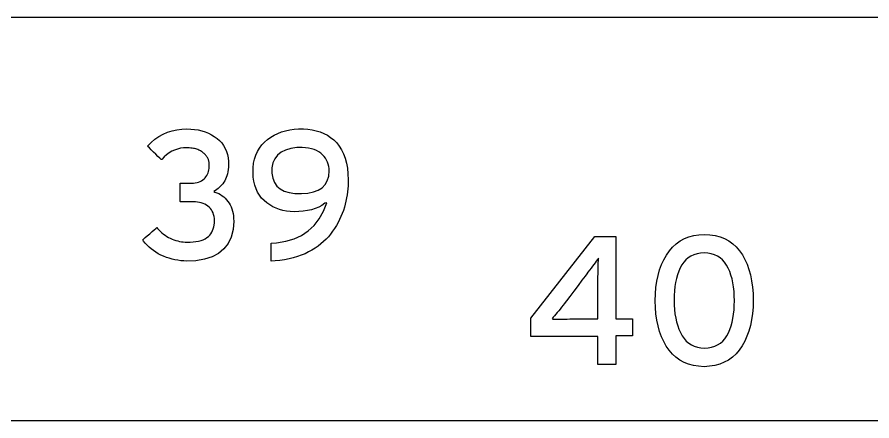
# Model space of a CAD drawing. Extents: x 1 to 47.7, y 0.2 to 35.
# Drawn here: x 39.492 to 40.141, y 10.665 to 10.971 of the extents above; entities that cross this region are included whole.
import ezdxf

# ---------------------------------------------------------------- set-up
doc = ezdxf.new("R2010")
doc.units = 0
doc.header["$MEASUREMENT"] = 0
for name, color, linetype in [('5_1___24__TARGET_LEDS___12', 7, 'CONTINUOUS'), ('6_1__EMPTY_IO_BOARD_POSITI', 7, 'CONTINUOUS'), ('6_2___8__INDEPENDENT_INPUT', 7, 'CONTINUOUS'), ('6_3___8__OPTOISO_INDEPENDE', 7, 'CONTINUOUS'), ('6_4___24__OPTOISO_INDEPEND', 7, 'CONTINUOUS'), ('6_5___8__INDEPENDENT_INPUT', 7, 'CONTINUOUS'), ('6_6___8__INDEPENDENT_INPUT', 7, 'CONTINUOUS'), ('6_7___8__OPTOISO_INDEPENDE', 7, 'CONTINUOUS'), ('6_8___8__OPTOISO_INDEPENDE', 7, 'CONTINUOUS'), ('7_0_____DWG', 7, 'CONTINUOUS')]:
    doc.layers.add(name, color=color, linetype=linetype)

msp = doc.modelspace()

# ---------------------------------------------------------------- linework, layer by layer
at = {"layer": '5_1___24__TARGET_LEDS___12'}
msp.add_lwpolyline([(39.4199, 10.97097), (39.5591, 10.97097), (39.70052, 10.97097), (39.98826, 10.97097), (40.27957, 10.97097), (40.57088, 10.97097), (40.85863, 10.97097), (41.00005, 10.97097), (41.13925, 10.97097), (41.27577, 10.97097), (41.40918, 10.97097)], dxfattribs=at)
at = {"layer": '6_1__EMPTY_IO_BOARD_POSITI'}
msp.add_lwpolyline([(41.40712, 10.97072), (41.21914, 10.97072), (41.0254, 10.97072), (40.8271, 10.97072), (40.62549, 10.97072), (40.21719, 10.97072), (39.81028, 10.97072), (39.61041, 10.97072), (39.41457, 10.97072)], dxfattribs=at)
at = {"layer": '6_2___8__INDEPENDENT_INPUT'}
msp.add_lwpolyline([(39.4199, 10.97097), (39.5591, 10.97097), (39.70052, 10.97097), (39.98826, 10.97097), (40.27957, 10.97097), (40.57088, 10.97097), (40.85863, 10.97097), (41.00005, 10.97097), (41.13925, 10.97097), (41.27577, 10.97097), (41.40918, 10.97097)], dxfattribs=at)
at = {"layer": '6_3___8__OPTOISO_INDEPENDE'}
msp.add_lwpolyline([(39.4199, 10.97097), (39.5591, 10.97097), (39.70052, 10.97097), (39.98826, 10.97097), (40.27957, 10.97097), (40.57088, 10.97097), (40.85863, 10.97097), (41.00005, 10.97097), (41.13925, 10.97097), (41.27577, 10.97097), (41.40918, 10.97097)], dxfattribs=at)
at = {"layer": '6_4___24__OPTOISO_INDEPEND'}
msp.add_lwpolyline([(39.4199, 10.97097), (39.5591, 10.97097), (39.70052, 10.97097), (39.98826, 10.97097), (40.27957, 10.97097), (40.57088, 10.97097), (40.85863, 10.97097), (41.00005, 10.97097), (41.13925, 10.97097), (41.27577, 10.97097), (41.40918, 10.97097)], dxfattribs=at)
at = {"layer": '6_5___8__INDEPENDENT_INPUT'}
msp.add_lwpolyline([(39.4199, 10.97097), (39.5591, 10.97097), (39.70052, 10.97097), (39.98826, 10.97097), (40.27957, 10.97097), (40.57088, 10.97097), (40.85863, 10.97097), (41.00005, 10.97097), (41.13925, 10.97097), (41.27577, 10.97097), (41.40918, 10.97097)], dxfattribs=at)
at = {"layer": '6_6___8__INDEPENDENT_INPUT'}
msp.add_lwpolyline([(39.4199, 10.97097), (39.5591, 10.97097), (39.70052, 10.97097), (39.98826, 10.97097), (40.27957, 10.97097), (40.57088, 10.97097), (40.85863, 10.97097), (41.00005, 10.97097), (41.13925, 10.97097), (41.27577, 10.97097), (41.40918, 10.97097)], dxfattribs=at)
at = {"layer": '6_7___8__OPTOISO_INDEPENDE'}
msp.add_lwpolyline([(39.4199, 10.97097), (39.5591, 10.97097), (39.70052, 10.97097), (39.98826, 10.97097), (40.27957, 10.97097), (40.57088, 10.97097), (40.85863, 10.97097), (41.00005, 10.97097), (41.13925, 10.97097), (41.27577, 10.97097), (41.40918, 10.97097)], dxfattribs=at)
at = {"layer": '6_8___8__OPTOISO_INDEPENDE'}
msp.add_lwpolyline([(39.4199, 10.97097), (39.5591, 10.97097), (39.70052, 10.97097), (39.98826, 10.97097), (40.27957, 10.97097), (40.57088, 10.97097), (40.85863, 10.97097), (41.00005, 10.97097), (41.13925, 10.97097), (41.27577, 10.97097), (41.40918, 10.97097)], dxfattribs=at)
at = {"layer": '7_0_____DWG'}
for points in [[(39.65683, 10.81634), (39.65628, 10.8099), (39.65485, 10.80422), (39.65255, 10.79931), (39.64937, 10.79517), (39.64533, 10.79179), (39.64041, 10.78918), (39.63462, 10.78733), (39.62795, 10.78624), (39.62121, 10.78593), (39.61893, 10.78604), (39.61668, 10.78625), (39.61444, 10.78656), (39.61224, 10.78697), (39.61005, 10.78748), (39.6079, 10.78809), (39.60576, 10.7888), (39.60365, 10.78962), (39.60157, 10.79053), (39.59956, 10.79156), (39.59765, 10.79267), (39.59584, 10.79387), (39.59414, 10.79514), (39.59253, 10.7965), (39.59103, 10.79795), (39.58964, 10.79947), (39.58834, 10.80108), (39.58772, 10.8021), (39.5884, 10.80269), (39.58963, 10.80377), (39.59124, 10.80517), (39.59304, 10.80674), (39.59483, 10.8083), (39.59644, 10.80971), (39.59768, 10.81079), (39.59836, 10.81138), (39.59903, 10.81073), (39.60011, 10.80955), (39.60122, 10.80844), (39.60237, 10.8074), (39.60356, 10.80643), (39.60479, 10.80553), (39.60605, 10.8047), (39.60735, 10.80395), (39.60869, 10.80326), (39.61007, 10.80265), (39.61148, 10.80211), (39.61288, 10.80163), (39.61429, 10.80123), (39.6157, 10.8009), (39.61711, 10.80064), (39.61852, 10.80046), (39.61994, 10.80034), (39.62137, 10.80029), (39.62369, 10.80033), (39.62602, 10.80048), (39.62817, 10.80075), (39.63016, 10.80112), (39.63199, 10.8016), (39.63364, 10.8022), (39.63513, 10.8029), (39.63645, 10.80372), (39.6376, 10.80465), (39.63858, 10.80563), (39.63944, 10.80669), (39.64019, 10.80784), (39.64082, 10.80908), (39.64133, 10.81041), (39.64173, 10.81182), (39.64201, 10.81332), (39.64217, 10.81491), (39.64221, 10.81658), (39.6421, 10.81822), (39.64188, 10.81976), (39.64155, 10.8212), (39.64111, 10.82254), (39.64055, 10.82377), (39.63987, 10.82491), (39.63908, 10.82595), (39.63818, 10.82689), (39.63716, 10.82771), (39.63603, 10.82843), (39.63483, 10.82905), (39.63356, 10.82959), (39.63221, 10.83003), (39.63079, 10.83039), (39.62929, 10.83067), (39.62772, 10.83085), (39.62608, 10.83095), (39.62505, 10.83096), (39.62449, 10.83096), (39.62348, 10.83096), (39.62217, 10.83096), (39.6207, 10.83096), (39.61923, 10.83096), (39.61792, 10.83096), (39.61691, 10.83096), (39.61635, 10.83096), (39.61629, 10.83113), (39.61629, 10.83213), (39.61629, 10.83383), (39.61629, 10.83599), (39.61629, 10.83835), (39.61629, 10.84067), (39.61629, 10.84272), (39.61629, 10.84425), (39.61629, 10.84501), (39.61645, 10.84505), (39.61714, 10.84505), (39.61824, 10.84505), (39.6196, 10.84505), (39.62106, 10.84505), (39.62248, 10.84505), (39.62371, 10.84505), (39.62459, 10.84505), (39.62498, 10.84505), (39.62625, 10.84509), (39.62766, 10.84523), (39.62897, 10.84547), (39.6302, 10.84582), (39.63134, 10.84626), (39.6324, 10.84681), (39.63338, 10.84746), (39.63426, 10.84822), (39.63506, 10.84907), (39.63575, 10.84996), (39.63635, 10.85089), (39.63687, 10.85186), (39.63731, 10.85287), (39.63767, 10.85393), (39.63794, 10.85503), (39.63814, 10.85618), (39.63825, 10.85737), (39.63828, 10.85849), (39.63827, 10.85897), (39.63824, 10.85946), (39.6382, 10.85995), (39.63814, 10.86046), (39.63806, 10.86097), (39.63797, 10.86148), (39.63786, 10.86201), (39.63773, 10.86254), (39.63757, 10.86307), (39.63734, 10.8636), (39.63708, 10.86412), (39.63679, 10.86462), (39.63648, 10.86512), (39.63613, 10.8656), (39.63576, 10.86606), (39.63536, 10.86652), (39.63493, 10.86697), (39.63447, 10.86742), (39.63398, 10.86788), (39.63345, 10.86831), (39.6329, 10.86873), (39.6323, 10.86913), (39.63168, 10.8695), (39.63102, 10.86985), (39.63032, 10.87019), (39.62959, 10.8705), (39.62882, 10.87078), (39.62798, 10.87102), (39.6271, 10.87124), (39.62618, 10.87142), (39.6252, 10.87157), (39.62419, 10.87168), (39.62312, 10.87177), (39.62202, 10.87183), (39.62086, 10.87185), (39.61879, 10.87177), (39.61642, 10.87147), (39.61414, 10.87094), (39.61194, 10.87019), (39.60982, 10.86922), (39.60778, 10.86802), (39.60583, 10.86659), (39.60395, 10.86494), (39.60216, 10.86307), (39.60164, 10.86306), (39.60073, 10.86395), (39.59935, 10.86531), (39.59769, 10.86694), (39.59593, 10.86867), (39.59424, 10.87033), (39.59282, 10.87173), (39.59183, 10.8727), (39.59146, 10.87307), (39.59417, 10.87584), (39.59704, 10.87829), (39.60006, 10.88041), (39.60322, 10.8822), (39.60654, 10.88366), (39.61, 10.8848), (39.61362, 10.8856), (39.61739, 10.88608), (39.62118, 10.88622), (39.62421, 10.88611), (39.62711, 10.88583), (39.6299, 10.88537), (39.63258, 10.88474), (39.63513, 10.88394), (39.63757, 10.88296), (39.63989, 10.88181), (39.64209, 10.88049), (39.64418, 10.87899), (39.64606, 10.87733), (39.64771, 10.87551), (39.64914, 10.87354), (39.65034, 10.87143), (39.65131, 10.86916), (39.65206, 10.86674), (39.65257, 10.86417), (39.65286, 10.86145), (39.6529, 10.859), (39.65279, 10.85715), (39.6526, 10.85538), (39.65234, 10.85372), (39.65201, 10.85214), (39.6516, 10.85067), (39.65113, 10.84929), (39.65057, 10.848), (39.64995, 10.84681), (39.64924, 10.8457), (39.64846, 10.84464), (39.64765, 10.84363), (39.64679, 10.84269), (39.64588, 10.84179), (39.64493, 10.84096), (39.64393, 10.84017), (39.64289, 10.83945), (39.6418, 10.83878), (39.64257, 10.83828), (39.64405, 10.83774), (39.64545, 10.83711), (39.64678, 10.83638), (39.64804, 10.83555), (39.64923, 10.83462), (39.65035, 10.8336), (39.65139, 10.83247), (39.65237, 10.83124), (39.65328, 10.82995), (39.65409, 10.82857), (39.65479, 10.8271), (39.65539, 10.82553), (39.65588, 10.82388), (39.65627, 10.82213), (39.65656, 10.82029), (39.65675, 10.81836)], [(39.74367, 10.84747), (39.74363, 10.84524), (39.74352, 10.843), (39.74334, 10.84073), (39.74309, 10.83845), (39.74277, 10.83615), (39.74238, 10.83382), (39.74191, 10.83148), (39.74138, 10.82912), (39.74075, 10.82674), (39.73999, 10.82436), (39.73913, 10.82201), (39.73817, 10.8197), (39.73711, 10.81741), (39.73594, 10.81515), (39.73468, 10.81293), (39.73331, 10.81073), (39.73185, 10.80857), (39.7303, 10.80647), (39.72865, 10.80446), (39.72687, 10.80254), (39.72497, 10.80071), (39.72295, 10.79897), (39.7208, 10.79731), (39.71852, 10.79575), (39.71612, 10.79427), (39.71359, 10.79288), (39.7109, 10.79156), (39.70808, 10.79038), (39.70511, 10.78933), (39.702, 10.78842), (39.69876, 10.78764), (39.69538, 10.787), (39.69186, 10.78649), (39.6882, 10.78612), (39.68529, 10.78595), (39.68529, 10.78667), (39.68529, 10.78817), (39.68529, 10.79019), (39.68529, 10.7925), (39.68529, 10.79483), (39.68529, 10.79694), (39.68529, 10.79858), (39.68529, 10.7995), (39.68928, 10.79989), (39.69622, 10.80098), (39.70254, 10.80285), (39.70824, 10.80548), (39.71332, 10.80888), (39.71778, 10.81305), (39.72162, 10.81799), (39.72484, 10.82369), (39.72744, 10.83017), (39.72601, 10.82976), (39.72375, 10.82822), (39.72128, 10.8269), (39.71863, 10.82579), (39.71578, 10.82489), (39.71274, 10.82421), (39.7095, 10.82374), (39.70608, 10.82348), (39.70257, 10.82343), (39.69965, 10.82356), (39.69682, 10.82389), (39.6941, 10.82442), (39.69148, 10.82515), (39.68896, 10.82608), (39.68653, 10.82721), (39.68421, 10.82853), (39.68199, 10.83006), (39.67988, 10.83178), (39.67799, 10.83371), (39.67633, 10.83585), (39.67491, 10.8382), (39.67374, 10.84076), (39.67281, 10.84352), (39.67211, 10.84649), (39.67166, 10.84967), (39.67145, 10.85306), (39.67155, 10.85666), (39.67193, 10.86009), (39.67259, 10.8633), (39.67353, 10.86631), (39.67475, 10.8691), (39.67624, 10.87169), (39.67802, 10.87406), (39.68007, 10.87621), (39.68239, 10.87816), (39.68484, 10.87993), (39.68743, 10.88147), (39.69016, 10.8828), (39.69305, 10.88391), (39.69608, 10.8848), (39.69926, 10.88548), (39.70259, 10.88594), (39.70607, 10.88618), (39.70963, 10.88621), (39.71303, 10.88599), (39.71629, 10.88554), (39.7194, 10.88485), (39.72236, 10.88393), (39.72517, 10.88276), (39.72783, 10.88135), (39.73035, 10.87971), (39.73271, 10.87782), (39.73494, 10.87567), (39.73693, 10.8732), (39.73867, 10.87043), (39.74014, 10.86735), (39.74136, 10.86398), (39.74232, 10.86031), (39.74303, 10.85633), (39.74348, 10.85205)], [(39.72929, 10.85428), (39.72921, 10.85606), (39.72897, 10.85777), (39.72857, 10.8594), (39.72801, 10.86097), (39.72729, 10.86247), (39.72641, 10.8639), (39.72537, 10.86527), (39.72416, 10.86656), (39.7228, 10.86777), (39.72128, 10.86884), (39.7196, 10.86976), (39.71776, 10.87052), (39.71576, 10.87114), (39.71359, 10.87161), (39.71127, 10.87193), (39.70879, 10.8721), (39.70465, 10.87197), (39.70002, 10.87131), (39.69603, 10.87014), (39.69269, 10.86846), (39.68999, 10.86627), (39.68795, 10.86356), (39.68656, 10.86035), (39.68582, 10.85663), (39.68576, 10.85251), (39.68638, 10.84879), (39.68762, 10.84558), (39.68948, 10.84289), (39.69197, 10.84071), (39.69508, 10.83904), (39.69881, 10.83789), (39.70316, 10.83726), (39.70814, 10.83713), (39.71301, 10.83749), (39.71725, 10.83835), (39.72085, 10.83973), (39.72381, 10.84162), (39.72614, 10.84402), (39.72782, 10.84693), (39.72888, 10.85035)], [(40.05092, 10.75621), (40.05079, 10.75106), (40.0504, 10.74615), (40.04975, 10.74148), (40.04884, 10.73705), (40.04766, 10.73286), (40.04623, 10.7289), (40.04454, 10.72519), (40.04259, 10.72171), (40.04037, 10.71848), (40.0379, 10.7156), (40.03518, 10.71309), (40.03221, 10.71095), (40.02899, 10.70919), (40.02553, 10.7078), (40.02182, 10.70679), (40.01786, 10.70615), (40.01366, 10.70589), (40.0095, 10.70615), (40.00558, 10.70678), (40.0019, 10.70779), (39.99847, 10.70916), (39.99529, 10.71091), (39.99235, 10.71302), (39.98965, 10.7155), (39.98719, 10.71836), (39.98498, 10.72154), (39.98303, 10.72497), (39.98134, 10.72864), (39.97991, 10.73257), (39.97874, 10.73674), (39.97783, 10.74117), (39.97718, 10.74584), (39.97679, 10.75076), (39.97666, 10.75593), (39.97679, 10.7611), (39.97719, 10.76602), (39.97785, 10.7707), (39.97877, 10.77514), (39.97996, 10.77934), (39.98141, 10.7833), (39.98313, 10.78702), (39.98511, 10.7905), (39.98734, 10.79374), (39.98982, 10.79663), (39.99255, 10.79914), (39.99551, 10.80126), (39.99871, 10.80301), (40.00215, 10.80438), (40.00583, 10.80536), (40.00976, 10.80596), (40.01392, 10.80619), (40.01812, 10.80594), (40.02207, 10.80532), (40.02577, 10.80433), (40.02922, 10.80297), (40.03242, 10.80124), (40.03537, 10.79915), (40.03807, 10.79668), (40.04051, 10.79384), (40.0427, 10.79066), (40.04462, 10.78722), (40.04629, 10.78353), (40.04771, 10.7796), (40.04886, 10.77541), (40.04976, 10.77098), (40.0504, 10.7663), (40.05079, 10.76138)], [(40.03668, 10.75593), (40.0366, 10.75955), (40.03638, 10.76302), (40.03602, 10.76633), (40.03551, 10.76949), (40.03486, 10.7725), (40.03406, 10.77535), (40.03311, 10.77806), (40.03201, 10.78061), (40.03075, 10.78298), (40.02929, 10.78509), (40.02764, 10.78692), (40.02579, 10.78847), (40.02375, 10.78974), (40.02152, 10.79074), (40.01909, 10.79147), (40.01647, 10.79192), (40.01366, 10.79209), (40.01089, 10.79192), (40.00831, 10.79148), (40.00592, 10.79076), (40.00372, 10.78978), (40.0017, 10.78852), (39.99988, 10.78698), (39.99825, 10.78518), (39.99681, 10.7831), (39.99554, 10.78077), (39.99443, 10.77828), (39.99346, 10.77562), (39.99265, 10.77279), (39.99199, 10.7698), (39.99149, 10.76665), (39.99114, 10.76333), (39.99094, 10.75985), (39.9909, 10.75621), (39.99098, 10.7526), (39.9912, 10.74916), (39.99158, 10.74587), (39.99212, 10.74274), (39.99281, 10.73977), (39.99365, 10.73695), (39.99464, 10.73429), (39.99579, 10.73178), (39.99708, 10.72939), (39.99853, 10.72721), (40.00017, 10.72532), (40.002, 10.72372), (40.00401, 10.7224), (40.00621, 10.72137), (40.00859, 10.72062), (40.01116, 10.72016), (40.01392, 10.71998), (40.01673, 10.72016), (40.01934, 10.72061), (40.02176, 10.72135), (40.02398, 10.72237), (40.02601, 10.72367), (40.02784, 10.72526), (40.02947, 10.72712), (40.0309, 10.72927), (40.03213, 10.73163), (40.0332, 10.73411), (40.03412, 10.73675), (40.0349, 10.73954), (40.03554, 10.7425), (40.03604, 10.74562), (40.03639, 10.7489), (40.0366, 10.75234)], [(39.93351, 10.78827), (39.93272, 10.78714), (39.93187, 10.78595), (39.93097, 10.78469), (39.93, 10.78337), (39.92898, 10.78198), (39.9279, 10.78053), (39.92677, 10.77901), (39.92558, 10.77743), (39.92481, 10.77641), (39.92339, 10.77454), (39.92102, 10.77141), (39.91805, 10.76749), (39.91484, 10.76326), (39.91176, 10.7592), (39.90918, 10.75579), (39.90745, 10.75351), (39.90676, 10.7526), (39.90559, 10.75108), (39.90446, 10.74962), (39.90335, 10.74823), (39.90228, 10.74691), (39.90124, 10.74565), (39.90024, 10.74445), (39.89926, 10.74332), (39.89832, 10.74225), (39.89916, 10.74196), (39.90077, 10.74196), (39.90244, 10.74197), (39.90417, 10.74198), (39.90597, 10.742), (39.90784, 10.74202), (39.90977, 10.74204), (39.91176, 10.74207), (39.91329, 10.74209), (39.91447, 10.74209), (39.91682, 10.74209), (39.91994, 10.74209), (39.92342, 10.74209), (39.92688, 10.74209), (39.92991, 10.74209), (39.93212, 10.74209), (39.9331, 10.74209), (39.93312, 10.74291), (39.93312, 10.74562), (39.93312, 10.74967), (39.93312, 10.75449), (39.93312, 10.75951), (39.93312, 10.76417), (39.93312, 10.76789), (39.93312, 10.77011), (39.93313, 10.77153), (39.93317, 10.77392), (39.93321, 10.77622), (39.93325, 10.77844), (39.9333, 10.78057), (39.93335, 10.78262), (39.9334, 10.78459), (39.93346, 10.78647)]]:
    msp.add_lwpolyline(points, close=True, dxfattribs=at)
for points in [[(39.94682, 10.72928), (39.94682, 10.70744), (39.93312, 10.70744), (39.93312, 10.72881), (39.88215, 10.72881), (39.88215, 10.74272), (39.93066, 10.80463), (39.94682, 10.80463), (39.94682, 10.74209), (39.95928, 10.74209), (39.95928, 10.72928), (39.94682, 10.72928)], [(40.19786, 10.66478), (40.12277, 10.66478), (40.04696, 10.66478), (39.97044, 10.66478), (39.89321, 10.66478), (39.81529, 10.66478), (39.73669, 10.66478), (39.65743, 10.66478), (39.57751, 10.66478), (39.49694, 10.66478), (39.41575, 10.66478)]]:
    msp.add_lwpolyline(points, dxfattribs=at)

doc.saveas('drawing.dxf')
